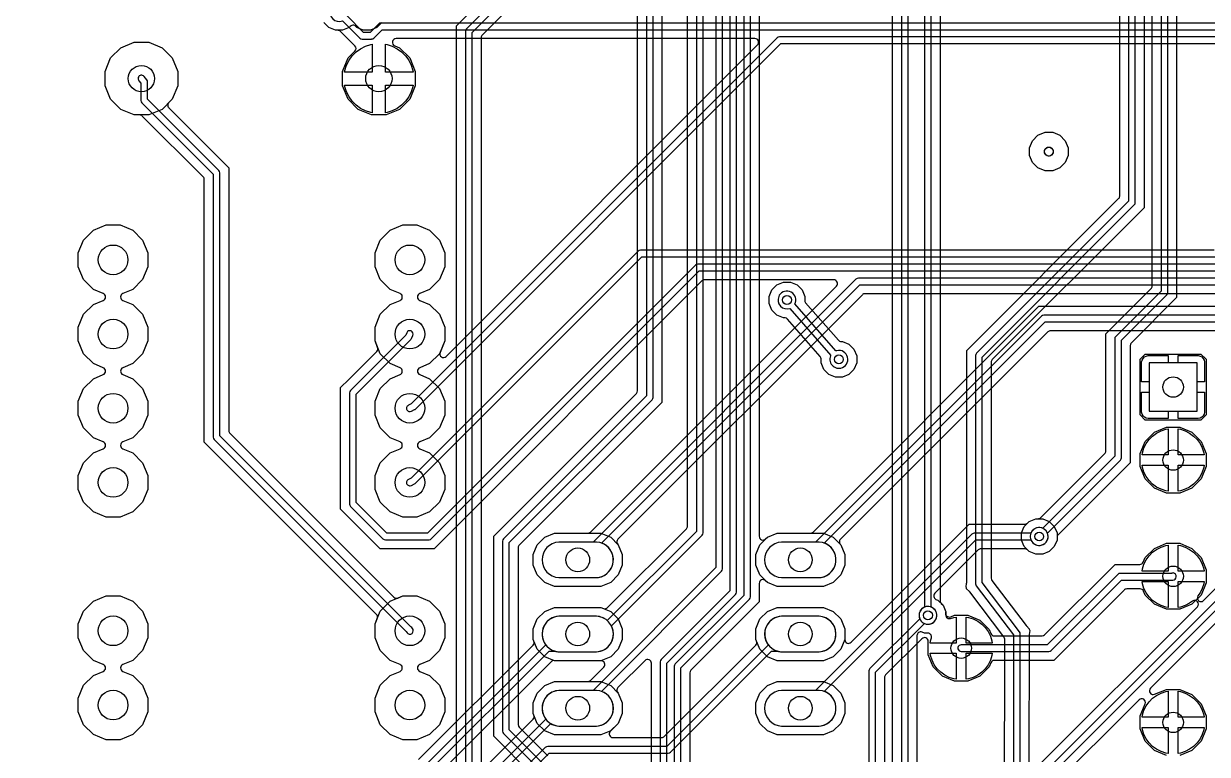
# Model space of a CAD drawing. Header units: millimetres. Extents: x -48 to 87, y -44 to 44.
# Drawn here: x -8.1 to 32.43, y -20.63 to 4.38 of the extents above; entities that cross this region are included whole.
import ezdxf

# ---------------------------------------------------------------- set-up
doc = ezdxf.new("R2010")
doc.units = ezdxf.units.MM

msp = doc.modelspace()

# ---------------------------------------------------------------- linework, layer by layer
at = {"layer": '16_copper'}
for points in [[(11.584, -17.118, 0.507417), (12.024, -16.237), (15.13, -13.13, 0.198912), (15.164, -13.049), (15.164, 18.05), (18.589, 21.476), (22.336, 21.476), (24.043, 19.769), (24.152, 19.619, 1), (24.337, 19.754), (24.222, 19.911, 0.038698), (24.211, 19.925), (22.465, 21.671, 0.198912), (22.384, 21.704), (18.542, 21.704, 0.198912), (18.461, 21.671), (14.969, 18.178, 0.198912), (14.935, 18.098), (14.935, -13.002), (11.882, -16.055, 0.166291), (11.516, -15.906), (10.228, -15.906, 0.945417), (10.228, -17.126), (11.516, -17.126)], [(11.584, -19.658, 0.773831), (11.684, -18.481), (15.797, -14.368, 0.198912), (15.831, -14.288), (15.831, 13.923), (19.036, 17.129, 0.961332), (19.279, 17.154), (19.274, 17.18), (19.257, 17.214), (19.142, 17.371, 0.46029), (18.969, 17.385), (15.635, 14.051, 0.198912), (15.602, 13.97), (15.602, -14.24), (11.396, -18.446), (10.228, -18.446, 0.945417), (10.228, -19.666), (11.516, -19.666)], [(11.584, -22.198, 0.893655), (11.516, -20.986), (10.228, -20.986, 0.164869), (9.865, -21.133), (8.528, -19.796), (8.528, -13.382), (13.416, -8.495, 0.198912), (13.449, -8.414), (13.449, 10.353, 0.9287), (13.264, 10.934), (13.218, 10.919, 0.671536), (13.221, 10.353), (13.221, -8.366), (8.333, -13.254, 0.198912), (8.299, -13.335), (8.299, -19.844, 0.198912), (8.333, -19.925), (9.722, -21.313, 0.545098), (10.228, -22.206), (11.516, -22.206)], [(11.584, -39.978, 0.507417), (12.024, -39.097), (14.368, -36.752, 0.198912), (14.402, -36.671), (14.402, -17.669), (16.75, -15.321, 0.198912), (16.783, -15.24), (16.783, 7.096), (19.098, 9.411), (19.166, 9.413, 1), (19.163, 9.641), (19.048, 9.639, 0.194837), (18.969, 9.606), (16.588, 7.225, 0.198912), (16.554, 7.144), (16.554, -15.193), (14.207, -17.54, 0.198912), (14.173, -17.621), (14.173, -36.624), (11.882, -38.915, 0.166291), (11.516, -38.766), (10.228, -38.766, 0.945417), (10.228, -39.986), (11.516, -39.986)], [(4.889, -20.14), (4.45, -19.958), (4.114, -19.622), (3.932, -19.183), (3.932, -18.709), (4.114, -18.27), (4.45, -17.934), (4.789, -17.793, 0.668186), (4.789, -17.559), (4.45, -17.418), (4.114, -17.082), (3.932, -16.643), (3.932, -16.169), (4.009, -15.984, 0.303346), (3.981, -15.845), (-1.911, -9.953), (-1.911, -0.956, 0.198912), (-1.949, -0.867), (-4.033, 1.218, 0.198912), (-4.123, 1.255), (-4.312, 1.255), (-4.769, 1.445), (-5.119, 1.795), (-5.309, 2.252), (-5.309, 2.748), (-5.119, 3.205), (-4.769, 3.555), (-4.312, 3.745), (-3.816, 3.745), (-3.359, 3.555), (-3.009, 3.205), (-2.819, 2.748), (-2.819, 2.252), (-3.009, 1.795), (-3.127, 1.677, 0.414219), (-3.127, 1.497), (-1.073, -0.557), (-1.073, -9.553, 0.198912), (-1.036, -9.643), (4.578, -15.256, 0.303346), (4.716, -15.284), (4.889, -15.212), (5.363, -15.212), (5.802, -15.394), (6.138, -15.73), (6.32, -16.169), (6.32, -16.643), (6.138, -17.082), (5.802, -17.418), (5.463, -17.559, 0.668186), (5.463, -17.793), (5.802, -17.934), (6.138, -18.27), (6.32, -18.709), (6.32, -19.183), (6.138, -19.622), (5.802, -19.958), (5.363, -20.14)], [(5.16, -16.515, 0.433977), (5.233, -16.365), (5.214, -16.332, 0.16284), (5.161, -16.27), (-1.378, -9.732), (-1.378, -0.73, 0.198912), (-1.411, -0.649), (-3.854, 1.794), (-3.854, 2.381, 0.17063), (-3.88, 2.453), (-3.975, 2.572, 1), (-4.153, 2.428), (-4.083, 2.341), (-4.083, 1.746, 0.198912), (-4.05, 1.665), (-1.607, -0.778), (-1.607, -9.779, 0.198912), (-1.573, -9.86), (4.996, -16.429), (5.038, -16.48), (5.058, -16.498), (5.081, -16.511), (5.107, -16.519), (5.133, -16.52)], [(-5.271, -12.52), (-5.71, -12.338), (-6.046, -12.002), (-6.228, -11.563), (-6.228, -11.089), (-6.046, -10.65), (-5.71, -10.314), (-5.371, -10.173, 0.668186), (-5.371, -9.939), (-5.71, -9.798), (-6.046, -9.462), (-6.228, -9.023), (-6.228, -8.549), (-6.046, -8.11), (-5.71, -7.774), (-5.371, -7.633, 0.668186), (-5.371, -7.399), (-5.71, -7.258), (-6.046, -6.922), (-6.228, -6.483), (-6.228, -6.009), (-6.046, -5.57), (-5.71, -5.234), (-5.371, -5.093, 0.668186), (-5.371, -4.859), (-5.71, -4.718), (-6.046, -4.382), (-6.228, -3.943), (-6.228, -3.469), (-6.046, -3.03), (-5.71, -2.694), (-5.271, -2.512), (-4.797, -2.512), (-4.358, -2.694), (-4.022, -3.03), (-3.84, -3.469), (-3.84, -3.943), (-4.022, -4.382), (-4.358, -4.718), (-4.697, -4.859, 0.668186), (-4.697, -5.093), (-4.358, -5.234), (-4.022, -5.57), (-3.84, -6.009), (-3.84, -6.483), (-4.022, -6.922), (-4.358, -7.258), (-4.697, -7.399, 0.668186), (-4.697, -7.633), (-4.358, -7.774), (-4.022, -8.11), (-3.84, -8.549), (-3.84, -9.023), (-4.022, -9.462), (-4.358, -9.798), (-4.697, -9.939, 0.668186), (-4.697, -10.173), (-4.358, -10.314), (-4.022, -10.65), (-3.84, -11.089), (-3.84, -11.563), (-4.022, -12.002), (-4.358, -12.338), (-4.797, -12.52)], [(4.889, -12.52), (4.45, -12.338), (4.114, -12.002), (3.932, -11.563), (3.932, -11.089), (4.114, -10.65), (4.45, -10.314), (4.789, -10.173, 0.668186), (4.789, -9.939), (4.45, -9.798), (4.114, -9.462), (3.932, -9.023), (3.932, -8.549), (4.114, -8.11), (4.45, -7.774), (4.789, -7.633, 0.668186), (4.789, -7.399), (4.45, -7.258), (4.114, -6.922), (3.932, -6.483), (3.932, -6.009), (4.114, -5.57), (4.45, -5.234), (4.789, -5.093, 0.668186), (4.789, -4.859), (4.45, -4.718), (4.114, -4.382), (3.932, -3.943), (3.932, -3.469), (4.114, -3.03), (4.45, -2.694), (4.889, -2.512), (5.363, -2.512), (5.802, -2.694), (6.138, -3.03), (6.32, -3.469), (6.32, -3.943), (6.138, -4.382), (5.802, -4.718), (5.463, -4.859, 0.668186), (5.463, -5.093), (5.802, -5.234), (6.138, -5.57), (6.32, -6.009), (6.32, -6.483), (6.138, -6.922), (5.802, -7.258), (5.463, -7.399, 0.668186), (5.463, -7.633), (5.802, -7.774), (6.138, -8.11), (6.32, -8.549), (6.32, -9.023), (6.138, -9.462), (5.802, -9.798), (5.463, -9.939, 0.668186), (5.463, -10.173), (5.802, -10.314), (6.138, -10.65), (6.32, -11.089), (6.32, -11.563), (6.138, -12.002), (5.802, -12.338), (5.363, -12.52)], [(19.691, -7.722), (19.467, -7.629), (19.295, -7.457), (19.202, -7.233), (19.202, -7.099, 0.181668), (19.171, -7.016), (18.048, -5.733, 0.168018), (17.976, -5.692), (17.961, -5.691, 0.082888), (17.913, -5.69), (17.689, -5.597), (17.517, -5.425), (17.424, -5.201), (17.424, -4.959), (17.517, -4.735), (17.689, -4.563), (17.913, -4.47), (18.155, -4.47), (18.379, -4.563), (18.551, -4.735), (18.644, -4.959), (18.644, -5.093, 0.181668), (18.675, -5.176), (19.798, -6.459, 0.168018), (19.87, -6.5), (19.885, -6.501, 0.082888), (19.933, -6.502), (20.157, -6.595), (20.329, -6.767), (20.422, -6.991), (20.422, -7.233), (20.329, -7.457), (20.157, -7.629), (19.933, -7.722)], [(19.883, -7.409, 1), (19.741, -6.815), (19.712, -6.824), (18.306, -5.217, 0.959721), (17.773, -4.92), (17.752, -4.963, 0.647342), (18.134, -5.368), (19.54, -6.975), (19.53, -6.995), (19.515, -7.041), (19.507, -7.088), (19.507, -7.136), (19.515, -7.183), (19.53, -7.229), (19.551, -7.272), (19.58, -7.311), (19.613, -7.344), (19.652, -7.373), (19.695, -7.394), (19.741, -7.409), (19.788, -7.417), (19.836, -7.417)], [(11.584, -14.578, 0.893655), (11.516, -13.366), (10.228, -13.366, 0.945417), (10.228, -14.586), (11.516, -14.586)], [(19.204, -14.578, 0.893655), (19.136, -13.366), (17.848, -13.366, 0.945417), (17.848, -14.586), (19.136, -14.586)], [(-5.271, -20.14), (-5.71, -19.958), (-6.046, -19.622), (-6.228, -19.183), (-6.228, -18.709), (-6.046, -18.27), (-5.71, -17.934), (-5.371, -17.793, 0.668183), (-5.371, -17.559), (-5.71, -17.418), (-6.046, -17.082), (-6.228, -16.643), (-6.228, -16.169), (-6.046, -15.73), (-5.71, -15.394), (-5.271, -15.212), (-4.797, -15.212), (-4.358, -15.394), (-4.022, -15.73), (-3.84, -16.169), (-3.84, -16.643), (-4.022, -17.082), (-4.358, -17.418), (-4.697, -17.559, 0.668183), (-4.697, -17.793), (-4.358, -17.934), (-4.022, -18.27), (-3.84, -18.709), (-3.84, -19.183), (-4.022, -19.622), (-4.358, -19.958), (-4.797, -20.14)], [(19.204, -17.118, 0.893655), (19.136, -15.906), (17.848, -15.906, 0.945417), (17.848, -17.126), (19.136, -17.126)], [(19.204, -19.658, 0.893655), (19.136, -18.446), (17.848, -18.446, 0.945417), (17.848, -19.666), (19.136, -19.666)]]:
    msp.add_lwpolyline(points, format="xyb", close=True, dxfattribs=at)
for points in [[(13.392, -21.046), (13.392, -17.511, 0.668179), (13.175, -17.421), (12.247, -18.349, 0.225672), (12.211, -18.452), (12.214, -18.465, 0.150941), (12.257, -18.538), (12.396, -18.874), (12.396, -19.238), (12.257, -19.574), (12, -19.831), (11.663, -19.97), (10.081, -19.97), (9.744, -19.831), (9.487, -19.574), (9.348, -19.238), (9.348, -18.874), (9.487, -18.538), (9.744, -18.281), (10.081, -18.142), (11.217, -18.142, 0.198912), (11.307, -18.104), (11.764, -17.647, 0.668179), (11.674, -17.43), (10.081, -17.43), (9.744, -17.291), (9.487, -17.034), (9.348, -16.698), (9.348, -16.334), (9.487, -15.998), (9.744, -15.741), (10.081, -15.602), (11.663, -15.602), (11.755, -15.64, 0.303353), (11.894, -15.612), (14.593, -12.913, 0.198912), (14.63, -12.823), (14.63, 18.271)], [(16.078, 11.906), (16.078, -15.034), (13.73, -17.382, 0.198912), (13.697, -17.463), (13.697, -21.225)], [(13.926, -21.273), (13.926, -17.51), (16.273, -15.162, 0.198912), (16.307, -15.081), (16.307, 11.859)], [(13.754, 10.141), (13.754, -8.587), (8.87, -13.471, 0.198912), (8.833, -13.561), (8.833, -19.618, 0.198912), (8.87, -19.707), (9.853, -20.691, 0.303353)], [(25.459, -33.588), (25.489, -16.693, 0.163966), (25.463, -16.616), (24.295, -15.075, 0.03428), (24.283, -15.062), (24.186, -14.964), (24.185, -14.954, 0.08174), (24.167, -14.908), (24.186, -14.772, 0.03428), (24.187, -14.754), (24.187, -6.811), (29.389, -1.61, 0.198912), (29.426, -1.52), (29.426, 10.334)], [(29.731, 10.16), (29.731, -1.699), (24.525, -6.904, 0.198912), (24.492, -6.985), (24.492, -14.792, 0.163521), (24.515, -14.861), (25.794, -16.548), (25.762, -34.719)], [(25.991, -34.766), (26.022, -16.51, 0.16397), (25.999, -16.441), (24.721, -14.753), (24.721, -7.032), (29.926, -1.827, 0.198912), (29.959, -1.746), (29.959, 10.113)], [(30.264, 9.934), (30.264, -1.92), (25.063, -7.121, 0.198912), (25.025, -7.211), (25.025, -14.608, 0.163518), (25.051, -14.685), (26.22, -16.227, 0.033848), (26.231, -16.24), (26.329, -16.338), (26.329, -16.348, 0.080943), (26.347, -16.393), (26.328, -16.531, 0.033843), (26.327, -16.548), (26.319, -21.041)], [(31.375, 4.862), (31.375, -5), (29.825, -6.55, 0.198912), (29.788, -6.64), (29.788, -10.651), (27.317, -13.122, 0.198912), (27.28, -13.212), (27.28, -13.298), (27.187, -13.522), (27.015, -13.693), (26.791, -13.786), (26.549, -13.786), (26.325, -13.693), (26.153, -13.522), (26.06, -13.298), (26.06, -13.055), (26.153, -12.831), (26.325, -12.659), (26.549, -12.567), (26.634, -12.567, 0.198912), (26.724, -12.529), (28.912, -10.341, 0.198912), (28.95, -10.251), (28.95, -6.24), (30.5, -4.69, 0.198912), (30.537, -4.6), (30.537, 8.27)], [(30.842, 8.096), (30.842, -4.779), (29.288, -6.333, 0.198912), (29.254, -6.413), (29.254, -10.43), (26.79, -12.895), (26.787, -12.894), (26.741, -12.879), (26.694, -12.871), (26.646, -12.871), (26.599, -12.879), (26.553, -12.894), (26.51, -12.916), (26.471, -12.944), (26.438, -12.978), (26.409, -13.017), (26.388, -13.059), (26.373, -13.105), (26.365, -13.152), (26.365, -13.2), (26.373, -13.248), (26.388, -13.293), (26.409, -13.336), (26.438, -13.375), (26.471, -13.409), (26.51, -13.437), (26.553, -13.459), (26.599, -13.474), (26.646, -13.481), (26.694, -13.481), (26.741, -13.474, 0.463819), (26.951, -13.057), (29.45, -10.558, 0.198912), (29.483, -10.478), (29.483, -6.461), (31.037, -4.907, 0.198912), (31.071, -4.826), (31.071, 8.049)], [(17.088, 6.918), (17.088, -13.171, 0.668185), (17.305, -13.261), (17.364, -13.201), (17.701, -13.062), (19.283, -13.062), (19.62, -13.201), (19.877, -13.458), (20.016, -13.794), (20.016, -14.158), (19.877, -14.494), (19.62, -14.751), (19.283, -14.89), (17.701, -14.89), (17.364, -14.751), (17.305, -14.691, 0.668185), (17.088, -14.781), (17.088, -15.414), (14.744, -17.758, 0.198912), (14.707, -17.847), (14.707, -32.178, 0.668179)], [(21.952, 6.826), (21.952, -36.716), (19.699, -36.716, 0.341441), (19.136, -36.226), (17.848, -36.226, 0.945417), (17.848, -37.446), (19.136, -37.446), (19.204, -37.438, 0.315946), (19.702, -36.944), (22.066, -36.944, 0.414214), (22.181, -36.83), (22.181, 6.779)], [(6.725, -26.126), (6.725, 4.301), (8.592, 6.169, 0.198912)], [(8.934, 6.08), (7.063, 4.208, 0.198912), (7.029, 4.128), (7.029, -26.305), (6.904, -26.43, 0.198912), (6.871, -26.511), (6.871, -31.115, 0.198912), (6.904, -31.196), (9.722, -34.013, 0.545098), (10.228, -34.906), (11.516, -34.906), (11.584, -34.898, 0.893655), (11.516, -33.686), (10.228, -33.686, 0.164869), (9.865, -33.833), (7.099, -31.068), (7.099, -26.559), (7.225, -26.433, 0.198912), (7.258, -26.353), (7.258, 4.08), (9.13, 5.952, 0.198912)], [(23.279, 6.124), (23.279, -15.379, 0.198912), (23.316, -15.469), (23.377, -15.53), (23.47, -15.754), (23.47, -15.862, 0.509529), (23.636, -15.983), (23.747, -15.947), (23.825, -15.935), (23.825, -16.825), (22.935, -16.825), (22.947, -16.747), (22.978, -16.651, 0.509529), (22.858, -16.485), (22.739, -16.485), (22.661, -16.452, 0.534518), (22.485, -16.57), (22.485, -37.004)], [(22.746, 6.35), (22.746, -15.592), (22.743, -15.593), (22.7, -15.614), (22.661, -15.643), (22.628, -15.676), (22.599, -15.715), (22.578, -15.758), (22.563, -15.804), (22.555, -15.851), (22.555, -15.899), (22.563, -15.946), (22.578, -15.992), (22.599, -16.035), (22.628, -16.074), (22.661, -16.107), (22.7, -16.136), (22.743, -16.157), (22.789, -16.172), (22.836, -16.18), (22.884, -16.18), (22.931, -16.172, 0.730089), (22.974, -15.592), (22.974, 6.303)], [(9.468, 5.859), (7.6, 3.991, 0.198912), (7.563, 3.901), (7.563, -26.526)], [(9.311, -21.333), (7.995, -20.017), (7.995, -13.161), (12.879, -8.277, 0.198912), (12.916, -8.188), (12.916, 5.338, 0.534511)], [(4.168, 4.417), (3.997, 4.246), (3.773, 4.153), (3.53, 4.153), (3.306, 4.246, 0.543885), (3.086, 4.287), (3.085, 4.287), (3.044, 4.246), (2.82, 4.153), (2.577, 4.153), (2.353, 4.246), (2.182, 4.417)], [(35.763, -12.335), (26.43, -21.668, 0.198912), (26.397, -21.749), (26.397, -35.513), (20.114, -41.796), (19.699, -41.796, 0.341441), (19.136, -41.306), (17.848, -41.306, 0.945417), (17.848, -42.526), (19.136, -42.526, 0.347079), (19.702, -42.024), (20.161, -42.024, 0.198912), (20.242, -41.991), (26.592, -35.641), (26.6, -35.631, 0.170986), (26.626, -35.56), (26.626, -21.796), (35.958, -12.463, 0.198912)], [(26.536, -21.131), (32.084, -15.583, 0.924381), (31.919, -15.391), (31.82, -15.463), (31.668, -15.54), (31.507, -15.593), (31.429, -15.605), (31.429, -14.715), (32.319, -14.715), (32.307, -14.793), (32.254, -14.954), (32.177, -15.106), (32.105, -15.205, 0.924381), (32.297, -15.37), (35.421, -12.246, 0.198912)], [(36.014, -12.839), (30.48, -18.373, 0.820678), (30.618, -18.58), (31.029, -18.41), (31.479, -18.41), (31.894, -18.582), (32.212, -18.9), (32.384, -19.315), (32.384, -19.765), (32.212, -20.18), (31.894, -20.498), (31.479, -20.67)], [(31.029, -20.67), (30.614, -20.498), (30.296, -20.18), (30.124, -19.765), (30.124, -19.315), (30.294, -18.904, 0.820678), (30.087, -18.766), (26.968, -21.885, 0.198912)]]:
    msp.add_lwpolyline(points, format="xyb", dxfattribs=at)
msp.add_lwpolyline([(21.647, -36.284), (21.647, 7)], dxfattribs=at)
for points in [[(2.891, 2.725), (2.9, 2.78), (2.958, 2.958), (3.043, 3.126), (3.153, 3.278), (3.286, 3.411), (3.438, 3.521), (3.606, 3.606), (3.784, 3.664), (3.839, 3.673), (3.839, 2.725)], [(4.289, 2.725), (4.289, 3.673), (4.344, 3.664), (4.522, 3.606), (4.69, 3.521), (4.842, 3.411), (4.975, 3.278), (5.085, 3.126), (5.17, 2.958), (5.228, 2.78), (5.237, 2.725)], [(3.784, 1.336), (3.606, 1.394), (3.438, 1.479), (3.286, 1.589), (3.153, 1.722), (3.043, 1.874), (2.958, 2.042), (2.9, 2.22), (2.891, 2.275), (3.839, 2.275), (3.839, 1.327)], [(4.289, 2.275), (5.237, 2.275), (5.228, 2.22), (5.17, 2.042), (5.085, 1.874), (4.975, 1.722), (4.842, 1.589), (4.69, 1.479), (4.522, 1.394), (4.344, 1.336), (4.289, 1.327)], [(26.869, -0.66), (26.626, -0.56), (26.44, -0.374), (26.34, -0.131), (26.34, 0.131), (26.44, 0.374), (26.626, 0.56), (26.869, 0.66), (27.131, 0.66), (27.374, 0.56), (27.56, 0.374), (27.66, 0.131), (27.66, -0.131), (27.56, -0.374), (27.374, -0.56), (27.131, -0.66)], [(30.302, -9.19), (30.124, -9.012), (30.124, -7.108), (30.302, -6.93), (32.206, -6.93), (32.384, -7.108), (32.384, -9.012), (32.206, -9.19)], [(32.08, -7.235), (30.429, -7.235), (30.429, -8.886), (32.08, -8.886)], [(30.189, -10.385), (30.201, -10.307), (30.254, -10.146), (30.331, -9.994), (30.431, -9.857), (30.551, -9.737), (30.688, -9.637), (30.84, -9.56), (31.001, -9.507), (31.079, -9.495), (31.079, -10.385)], [(31.429, -10.385), (31.429, -9.495), (31.507, -9.507), (31.668, -9.56), (31.82, -9.637), (31.957, -9.737), (32.077, -9.857), (32.177, -9.994), (32.254, -10.146), (32.307, -10.307), (32.319, -10.385)], [(31.001, -11.613), (30.84, -11.56), (30.688, -11.483), (30.551, -11.383), (30.431, -11.263), (30.331, -11.126), (30.254, -10.974), (30.201, -10.813), (30.189, -10.735), (31.079, -10.735), (31.079, -11.625)], [(31.429, -10.735), (32.319, -10.735), (32.307, -10.813), (32.254, -10.974), (32.177, -11.126), (32.077, -11.263), (31.957, -11.383), (31.82, -11.483), (31.668, -11.56), (31.507, -11.613), (31.429, -11.625)], [(10.081, -14.89), (9.744, -14.751), (9.487, -14.494), (9.348, -14.158), (9.348, -13.794), (9.487, -13.458), (9.744, -13.201), (10.081, -13.062), (11.663, -13.062), (12, -13.201), (12.257, -13.458), (12.396, -13.794), (12.396, -14.158), (12.257, -14.494), (12, -14.751), (11.663, -14.89)], [(30.189, -14.365), (30.201, -14.287), (30.254, -14.126), (30.331, -13.974), (30.431, -13.837), (30.551, -13.717), (30.688, -13.617), (30.84, -13.54), (31.001, -13.487), (31.079, -13.475), (31.079, -14.365)], [(31.429, -14.365), (31.429, -13.475), (31.507, -13.487), (31.668, -13.54), (31.82, -13.617), (31.957, -13.717), (32.077, -13.837), (32.177, -13.974), (32.254, -14.126), (32.307, -14.287), (32.319, -14.365)], [(31.001, -15.593), (30.84, -15.54), (30.688, -15.463), (30.551, -15.363), (30.431, -15.243), (30.331, -15.106), (30.254, -14.954), (30.201, -14.793), (30.189, -14.715), (31.079, -14.715), (31.079, -15.605)], [(17.701, -17.43), (17.364, -17.291), (17.107, -17.034), (16.968, -16.698), (16.968, -16.334), (17.107, -15.998), (17.364, -15.741), (17.701, -15.602), (19.283, -15.602), (19.62, -15.741), (19.877, -15.998), (20.016, -16.334), (20.016, -16.698), (19.877, -17.034), (19.62, -17.291), (19.283, -17.43)], [(24.175, -16.825), (24.175, -15.935), (24.253, -15.947), (24.414, -16), (24.566, -16.077), (24.703, -16.177), (24.823, -16.297), (24.923, -16.434), (25, -16.586), (25.053, -16.747), (25.065, -16.825)], [(23.747, -18.053), (23.586, -18), (23.434, -17.923), (23.297, -17.823), (23.177, -17.703), (23.077, -17.566), (23, -17.414), (22.947, -17.253), (22.935, -17.175), (23.825, -17.175), (23.825, -18.065)], [(24.175, -17.175), (25.065, -17.175), (25.053, -17.253), (25, -17.414), (24.923, -17.566), (24.823, -17.703), (24.703, -17.823), (24.566, -17.923), (24.414, -18), (24.253, -18.053), (24.175, -18.065)], [(17.701, -19.97), (17.364, -19.831), (17.107, -19.574), (16.968, -19.238), (16.968, -18.874), (17.107, -18.538), (17.364, -18.281), (17.701, -18.142), (19.283, -18.142), (19.62, -18.281), (19.877, -18.538), (20.016, -18.874), (20.016, -19.238), (19.877, -19.574), (19.62, -19.831), (19.283, -19.97)]]:
    msp.add_lwpolyline(points, close=True, dxfattribs=at)
at = {"layer": '1_copper'}
for points in [[(37.1, 4.401), (4.128, 4.401, 0.198912), (4.047, 4.367), (3.763, 4.083), (3.54, 4.083), (2.98, 4.643, 0.928698), (2.438, 4.922), (2.416, 4.88, 0.671538), (2.818, 4.481), (3.412, 3.888, 0.198912), (3.493, 3.854), (3.81, 3.854), (3.822, 3.856, 0.170821), (3.891, 3.888), (4.175, 4.172), (37.148, 4.172, 0.198912)], [(32.972, -4.864), (20.705, -4.864, 0.198912), (20.615, -4.901), (12.247, -13.269, 0.225672), (12.211, -13.372), (12.214, -13.385, 0.150941), (12.257, -13.458), (12.396, -13.794), (12.396, -14.158), (12.257, -14.494), (12, -14.751), (11.663, -14.89), (10.081, -14.89), (9.744, -14.751), (9.487, -14.494), (9.348, -14.158), (9.348, -13.794), (9.487, -13.458), (9.744, -13.201), (10.081, -13.062), (11.217, -13.062, 0.198912), (11.307, -13.024), (19.726, -4.605, 0.668179), (19.637, -4.388), (15.212, -4.388, 0.198912), (15.122, -4.425), (5.952, -13.595), (4.113, -13.595), (2.756, -12.239), (2.756, -8.081), (3.039, -7.799), (3.996, -6.842, 0.303346), (4.023, -6.703), (3.932, -6.483), (3.932, -6.009), (4.114, -5.57), (4.45, -5.234), (4.789, -5.093, 0.668186), (4.789, -4.859), (4.45, -4.718), (4.114, -4.382), (3.932, -3.943), (3.932, -3.469), (4.114, -3.03), (4.45, -2.694), (4.889, -2.512), (5.363, -2.512), (5.802, -2.694), (6.138, -3.03), (6.32, -3.469), (6.32, -3.943), (6.138, -4.382), (5.802, -4.718), (5.463, -4.859, 0.668186), (5.463, -5.093), (5.802, -5.234), (6.138, -5.57), (6.32, -6.009), (6.32, -6.483), (6.158, -6.874, 0.820678), (6.365, -7.012), (17.028, 3.65, 0.668179), (16.938, 3.867), (4.654, 3.867, 0.820683), (4.606, 3.623), (4.769, 3.555), (5.119, 3.205), (5.309, 2.748), (5.309, 2.252), (5.119, 1.795), (4.769, 1.445), (4.312, 1.255), (3.816, 1.255), (3.359, 1.445), (3.009, 1.795), (2.819, 2.252), (2.819, 2.748), (3.009, 3.205), (3.246, 3.443, 0.414214), (3.246, 3.622), (2.753, 4.116, 0.198912), (2.663, 4.153), (2.577, 4.153), (2.353, 4.246), (2.182, 4.417)], [(41.228, 3.924), (17.78, 3.924, 0.198912), (17.699, 3.891), (5.172, -8.637), (5.076, -8.683), (5.054, -8.698), (5.035, -8.717), (5.021, -8.74), (5.014, -8.765), (5.012, -8.792), (5.016, -8.818), (5.027, -8.843), (5.043, -8.864), (5.063, -8.881), (5.087, -8.893), (5.113, -8.9), (5.139, -8.9), (5.176, -8.889), (5.289, -8.834, 0.083529), (5.32, -8.812), (17.827, 3.696), (41.275, 3.696, 0.198912)], [(32.655, -3.378), (13.018, -3.378, 0.198912), (12.937, -3.412), (5.172, -11.177), (5.076, -11.223), (5.054, -11.238), (5.035, -11.257), (5.021, -11.28), (5.014, -11.305), (5.012, -11.332), (5.016, -11.358), (5.027, -11.383), (5.043, -11.404), (5.063, -11.421), (5.087, -11.433), (5.113, -11.44), (5.139, -11.44), (5.176, -11.429), (5.289, -11.374, 0.083529), (5.32, -11.352), (13.065, -3.607), (32.703, -3.607, 0.198912)], [(32.814, -3.854), (14.986, -3.854, 0.198912), (14.905, -3.888), (5.731, -13.062), (4.334, -13.062), (3.289, -12.018), (3.289, -8.302), (5.161, -6.431, 0.092504), (5.185, -6.396), (5.231, -6.292, 1), (5.021, -6.2), (4.984, -6.284), (3.094, -8.174, 0.198912), (3.061, -8.255), (3.061, -12.065, 0.198912), (3.094, -12.146), (4.205, -13.257, 0.198912), (4.286, -13.291), (5.779, -13.291), (5.791, -13.289, 0.170821), (5.859, -13.257), (15.033, -4.083), (32.861, -4.083, 0.198912)], [(33.194, -6.134), (27.055, -6.134, 0.198912), (26.965, -6.171), (19.867, -13.269, 0.225672), (19.831, -13.372), (19.834, -13.385, 0.150941), (19.877, -13.458), (20.016, -13.794), (20.016, -14.158), (19.877, -14.494), (19.62, -14.751), (19.283, -14.89), (17.701, -14.89), (17.364, -14.751), (17.107, -14.494), (16.968, -14.158), (16.968, -13.794), (17.107, -13.458), (17.364, -13.201), (17.701, -13.062), (18.837, -13.062, 0.198912), (18.927, -13.024), (26.655, -5.296), (32.794, -5.296, 0.198912)], [(7.166, -21.61), (9.344, -19.432, 0.303353), (9.371, -19.294), (9.348, -19.238), (9.348, -18.874), (9.487, -18.538), (9.744, -18.281), (10.081, -18.142), (11.663, -18.142), (12, -18.281), (12.257, -18.538), (12.396, -18.874), (12.396, -19.238), (12.257, -19.574), (11.988, -19.843, 0.668179), (12.078, -20.06), (13.744, -20.06, 0.198912), (13.834, -20.022), (16.964, -16.892, 0.303353), (16.991, -16.754), (16.968, -16.698), (16.968, -16.334), (17.107, -15.998), (17.364, -15.741), (17.701, -15.602), (19.283, -15.602), (19.62, -15.741), (19.877, -15.998), (20.016, -16.334), (20.016, -16.708, 0.668179), (20.233, -16.798), (23.991, -13.04), (24.274, -12.757), (26.174, -12.757, 0.198912), (26.264, -12.72), (26.325, -12.659), (26.549, -12.567), (26.791, -12.567), (27.015, -12.659), (27.187, -12.831), (27.28, -13.055), (27.28, -13.298), (27.187, -13.522), (27.015, -13.693), (26.791, -13.786), (26.549, -13.786), (26.325, -13.693), (26.264, -13.633, 0.198912), (26.174, -13.595), (24.674, -13.595, 0.198912), (24.584, -13.633), (23.094, -15.122, 0.534515), (23.135, -15.329), (23.205, -15.358), (23.377, -15.53), (23.47, -15.754, 0.667862), (23.645, -15.924), (23.775, -15.87), (24.225, -15.87), (24.64, -16.042), (24.958, -16.36), (25.017, -16.503, 0.30335), (25.135, -16.581), (26.767, -16.581, 0.198912), (26.856, -16.544), (29.265, -14.135), (30.113, -14.135, 0.303347), (30.231, -14.057), (30.296, -13.9), (30.614, -13.582), (31.029, -13.41), (31.479, -13.41), (31.894, -13.582), (32.212, -13.9), (32.384, -14.315), (32.384, -14.765), (32.212, -15.18), (31.894, -15.498), (31.479, -15.67), (31.029, -15.67), (30.614, -15.498), (30.296, -15.18), (30.243, -15.052, 0.30335), (30.125, -14.973), (29.665, -14.973, 0.198912), (29.575, -15.01), (27.166, -17.419), (25.135, -17.419, 0.30335), (25.017, -17.497), (24.958, -17.64), (24.64, -17.958), (24.225, -18.13), (23.775, -18.13), (23.36, -17.958), (23.042, -17.64), (22.87, -17.225), (22.87, -16.765, 0.668179), (22.653, -16.675), (21.411, -17.916, 0.198912), (21.374, -18.006), (21.374, -27.955)], [(5.42, -20.816), (9.344, -16.892, 0.303353), (9.371, -16.754), (9.348, -16.698), (9.348, -16.334), (9.487, -15.998), (9.744, -15.741), (10.081, -15.602), (11.663, -15.602), (12, -15.741), (12.257, -15.998), (12.396, -16.334), (12.396, -16.698), (12.257, -17.034), (12, -17.291), (11.663, -17.43), (10.074, -17.43, 0.255357), (9.957, -17.464), (6.013, -21.409, 0.756533)], [(21.069, -27.781), (21.069, -17.827), (22.74, -16.156, 0.928698), (23.02, -15.614), (22.977, -15.593, 0.671538), (22.579, -15.995), (20.874, -17.699, 0.198912), (20.841, -17.78), (20.841, -27.667)], [(-32.655, -28.372), (2.064, -28.372, 0.198912), (2.145, -28.338), (9.89, -20.593), (13.97, -20.593, 0.198912), (14.051, -20.56), (17.51, -17.101), (17.707, -17.101, 0.058826), (17.848, -17.126), (19.136, -17.126, 0.945417), (19.136, -15.906), (17.848, -15.906, 0.589884), (17.384, -16.869), (17.401, -16.891, 0.054328), (17.382, -16.905), (13.923, -20.364), (9.843, -20.364, 0.198912), (9.762, -20.398), (2.016, -28.143), (-32.703, -28.143, 0.198912)], [(5.637, -21.353), (9.89, -17.101), (10.087, -17.101, 0.058826), (10.228, -17.126), (11.516, -17.126, 0.945417), (11.516, -15.906), (10.228, -15.906, 0.589884), (9.764, -16.869), (9.781, -16.891, 0.054328), (9.762, -16.905), (5.509, -21.158)], [(-14.004, -22.181), (7.303, -22.181, 0.198912), (7.383, -22.147), (9.95, -19.58, 0.120813), (10.228, -19.666), (11.516, -19.666, 0.945417), (11.516, -18.446), (10.228, -18.446, 0.603057), (9.779, -19.428), (7.255, -21.952), (-14.004, -21.952)]]:
    msp.add_lwpolyline(points, format="xyb", dxfattribs=at)
for points in [[(-4.312, 1.255), (-4.769, 1.445), (-5.119, 1.795), (-5.309, 2.252), (-5.309, 2.748), (-5.119, 3.205), (-4.769, 3.555), (-4.312, 3.745), (-3.816, 3.745), (-3.359, 3.555), (-3.009, 3.205), (-2.819, 2.748), (-2.819, 2.252), (-3.009, 1.795), (-3.359, 1.445), (-3.816, 1.255)], [(30.174, -7.885), (30.174, -7.201), (30.192, -7.136), (30.225, -7.079), (30.273, -7.031), (30.33, -6.998), (30.395, -6.981), (31.079, -6.981), (31.079, -7.235), (30.429, -7.235), (30.429, -7.885)], [(32.08, -7.885), (32.08, -7.235), (31.429, -7.235), (31.429, -6.981), (32.113, -6.981), (32.178, -6.998), (32.235, -7.031), (32.283, -7.079), (32.316, -7.136), (32.333, -7.201), (32.333, -7.885)], [(30.395, -9.139), (30.33, -9.122), (30.273, -9.089), (30.225, -9.041), (30.192, -8.984), (30.174, -8.919), (30.174, -8.235), (30.429, -8.235), (30.429, -8.886), (31.079, -8.886), (31.079, -9.139)], [(31.429, -9.139), (31.429, -8.886), (32.08, -8.886), (32.08, -8.235), (32.333, -8.235), (32.333, -8.919), (32.316, -8.984), (32.283, -9.041), (32.235, -9.089), (32.178, -9.122), (32.113, -9.139)], [(31.029, -11.69), (30.614, -11.518), (30.296, -11.2), (30.124, -10.785), (30.124, -10.335), (30.296, -9.92), (30.614, -9.602), (31.029, -9.43), (31.479, -9.43), (31.894, -9.602), (32.212, -9.92), (32.384, -10.335), (32.384, -10.785), (32.212, -11.2), (31.894, -11.518), (31.479, -11.69)], [(30.189, -19.365), (30.201, -19.287), (30.254, -19.126), (30.331, -18.974), (30.431, -18.837), (30.551, -18.717), (30.688, -18.617), (30.84, -18.54), (31.001, -18.487), (31.079, -18.475), (31.079, -19.365)], [(31.429, -19.365), (31.429, -18.475), (31.507, -18.487), (31.668, -18.54), (31.82, -18.617), (31.957, -18.717), (32.077, -18.837), (32.177, -18.974), (32.254, -19.126), (32.307, -19.287), (32.319, -19.365)], [(31.001, -20.593), (30.84, -20.54), (30.688, -20.463), (30.551, -20.363), (30.431, -20.243), (30.331, -20.106), (30.254, -19.954), (30.201, -19.793), (30.189, -19.715), (31.079, -19.715), (31.079, -20.605)], [(31.429, -19.715), (32.319, -19.715), (32.307, -19.793), (32.254, -19.954), (32.177, -20.106), (32.077, -20.243), (31.957, -20.363), (31.82, -20.463), (31.668, -20.54), (31.507, -20.593), (31.429, -20.605)]]:
    msp.add_lwpolyline(points, close=True, dxfattribs=at)
for points in [[(11.584, -14.578, 0.773831), (11.684, -13.401), (20.526, -4.559), (33.337, -4.559, 0.198912), (33.418, -4.526), (36.552, -1.392, 0.928698), (36.831, -0.851), (36.788, -0.829, 0.671538), (36.39, -1.231), (33.29, -4.331), (20.479, -4.331, 0.198912), (20.398, -4.364), (11.396, -13.366), (10.228, -13.366, 0.945417), (10.228, -14.586), (11.516, -14.586)], [(19.204, -14.578, 0.773831), (19.304, -13.401), (26.876, -5.829), (33.02, -5.829, 0.198912), (33.101, -5.796), (37.504, -1.392, 0.928698), (37.784, -0.851), (37.741, -0.829, 0.671538), (37.343, -1.231), (32.973, -5.601), (26.829, -5.601, 0.198912), (26.748, -5.634), (19.016, -13.366), (17.848, -13.366, 0.945417), (17.848, -14.586), (19.136, -14.586)], [(-5.271, -12.52), (-5.71, -12.338), (-6.046, -12.002), (-6.228, -11.563), (-6.228, -11.089), (-6.046, -10.65), (-5.71, -10.314), (-5.371, -10.173, 0.668186), (-5.371, -9.939), (-5.71, -9.798), (-6.046, -9.462), (-6.228, -9.023), (-6.228, -8.549), (-6.046, -8.11), (-5.71, -7.774), (-5.371, -7.633, 0.668183), (-5.371, -7.399), (-5.71, -7.258), (-6.046, -6.922), (-6.228, -6.483), (-6.228, -6.009), (-6.046, -5.57), (-5.71, -5.234), (-5.371, -5.093, 0.668183), (-5.371, -4.859), (-5.71, -4.718), (-6.046, -4.382), (-6.228, -3.943), (-6.228, -3.469), (-6.046, -3.03), (-5.71, -2.694), (-5.271, -2.512), (-4.797, -2.512), (-4.358, -2.694), (-4.022, -3.03), (-3.84, -3.469), (-3.84, -3.943), (-4.022, -4.382), (-4.358, -4.718), (-4.697, -4.859, 0.668183), (-4.697, -5.093), (-4.358, -5.234), (-4.022, -5.57), (-3.84, -6.009), (-3.84, -6.483), (-4.022, -6.922), (-4.358, -7.258), (-4.697, -7.399, 0.668183), (-4.697, -7.633), (-4.358, -7.774), (-4.022, -8.11), (-3.84, -8.549), (-3.84, -9.023), (-4.022, -9.462), (-4.358, -9.798), (-4.697, -9.939, 0.668186), (-4.697, -10.173), (-4.358, -10.314), (-4.022, -10.65), (-3.84, -11.089), (-3.84, -11.563), (-4.022, -12.002), (-4.358, -12.338), (-4.797, -12.52)], [(19.204, -19.658, 0.773831), (19.304, -18.481), (24.495, -13.291), (26.387, -13.291, 0.9287), (26.967, -13.105), (26.952, -13.059, 0.671536), (26.387, -13.062), (24.448, -13.062, 0.198912), (24.367, -13.095), (19.016, -18.446), (17.848, -18.446, 0.945417), (17.848, -19.666), (19.136, -19.666)], [(27.005, -17.113, 0.170821), (27.074, -17.081), (29.486, -14.668), (31.24, -14.668, 0.939604), (31.256, -14.426), (31.229, -14.428, 0.06257), (31.2, -14.44), (29.439, -14.44, 0.198912), (29.358, -14.473), (26.945, -16.886), (24, -16.886, 0.845571), (23.963, -17.108), (24, -17.114), (26.993, -17.114)], [(-5.271, -20.14), (-5.71, -19.958), (-6.046, -19.622), (-6.228, -19.183), (-6.228, -18.709), (-6.046, -18.27), (-5.71, -17.934), (-5.371, -17.793, 0.668183), (-5.371, -17.559), (-5.71, -17.418), (-6.046, -17.082), (-6.228, -16.643), (-6.228, -16.169), (-6.046, -15.73), (-5.71, -15.394), (-5.271, -15.212), (-4.797, -15.212), (-4.358, -15.394), (-4.022, -15.73), (-3.84, -16.169), (-3.84, -16.643), (-4.022, -17.082), (-4.358, -17.418), (-4.697, -17.559, 0.668183), (-4.697, -17.793), (-4.358, -17.934), (-4.022, -18.27), (-3.84, -18.709), (-3.84, -19.183), (-4.022, -19.622), (-4.358, -19.958), (-4.797, -20.14)], [(4.889, -20.14), (4.45, -19.958), (4.114, -19.622), (3.932, -19.183), (3.932, -18.709), (4.114, -18.27), (4.45, -17.934), (4.789, -17.793, 0.668183), (4.789, -17.559), (4.45, -17.418), (4.114, -17.082), (3.932, -16.643), (3.932, -16.169), (4.114, -15.73), (4.45, -15.394), (4.889, -15.212), (5.363, -15.212), (5.802, -15.394), (6.138, -15.73), (6.32, -16.169), (6.32, -16.643), (6.138, -17.082), (5.802, -17.418), (5.463, -17.559, 0.668183), (5.463, -17.793), (5.802, -17.934), (6.138, -18.27), (6.32, -18.709), (6.32, -19.183), (6.138, -19.622), (5.802, -19.958), (5.363, -20.14)]]:
    msp.add_lwpolyline(points, format="xyb", close=True, dxfattribs=at)
at = {"layer": 'drills_NPTH'}
msp.add_circle((27, 0), 0.152, dxfattribs=at)
at = {"layer": 'drills_PTH'}
for centre, radius in [((-4.064, 2.5), 0.45), ((4.064, 2.5), 0.45), ((-5.034, -3.706), 0.508), ((5.126, -3.706), 0.508), ((-5.034, -6.246), 0.508), ((5.126, -6.246), 0.508), ((31.254, -8.06), 0.35), ((-5.034, -8.786), 0.508), ((5.126, -8.786), 0.508), ((31.254, -10.56), 0.35), ((-5.034, -11.326), 0.508), ((5.126, -11.326), 0.508), ((10.872, -13.976), 0.406), ((18.492, -13.976), 0.406), ((31.254, -14.54), 0.35), ((-5.034, -16.406), 0.508), ((5.126, -16.406), 0.508), ((10.872, -16.516), 0.406), ((18.492, -16.516), 0.406), ((24, -17), 0.35), ((-5.034, -18.946), 0.508), ((5.126, -18.946), 0.508), ((10.872, -19.056), 0.406), ((18.492, -19.056), 0.406), ((31.254, -19.54), 0.35)]:
    msp.add_circle(centre, radius, dxfattribs=at)
at = {"layer": 'drills_via_1_16'}
for centre in [(18.034, -5.08), (19.812, -7.112), (26.67, -13.176), (22.86, -15.875)]:
    msp.add_circle(centre, 0.152, dxfattribs=at)
at = {"layer": 'holes'}
msp.add_lwpolyline([(27.152, -0.015), (27.147, -0.044), (27.135, -0.072), (27.118, -0.097), (27.097, -0.118), (27.072, -0.135), (27.044, -0.147), (27.015, -0.152), (26.985, -0.152), (26.956, -0.147), (26.928, -0.135), (26.903, -0.118), (26.882, -0.097), (26.865, -0.072), (26.853, -0.044), (26.848, -0.015), (26.848, 0.015), (26.853, 0.044), (26.865, 0.072), (26.882, 0.097), (26.903, 0.118), (26.928, 0.135), (26.956, 0.147), (26.985, 0.152), (27.015, 0.152), (27.044, 0.147), (27.072, 0.135), (27.097, 0.118), (27.118, 0.097), (27.135, 0.072), (27.147, 0.044), (27.152, 0.015), (27.152, -0.015)], close=True, dxfattribs=at)

doc.saveas('drawing.dxf')
